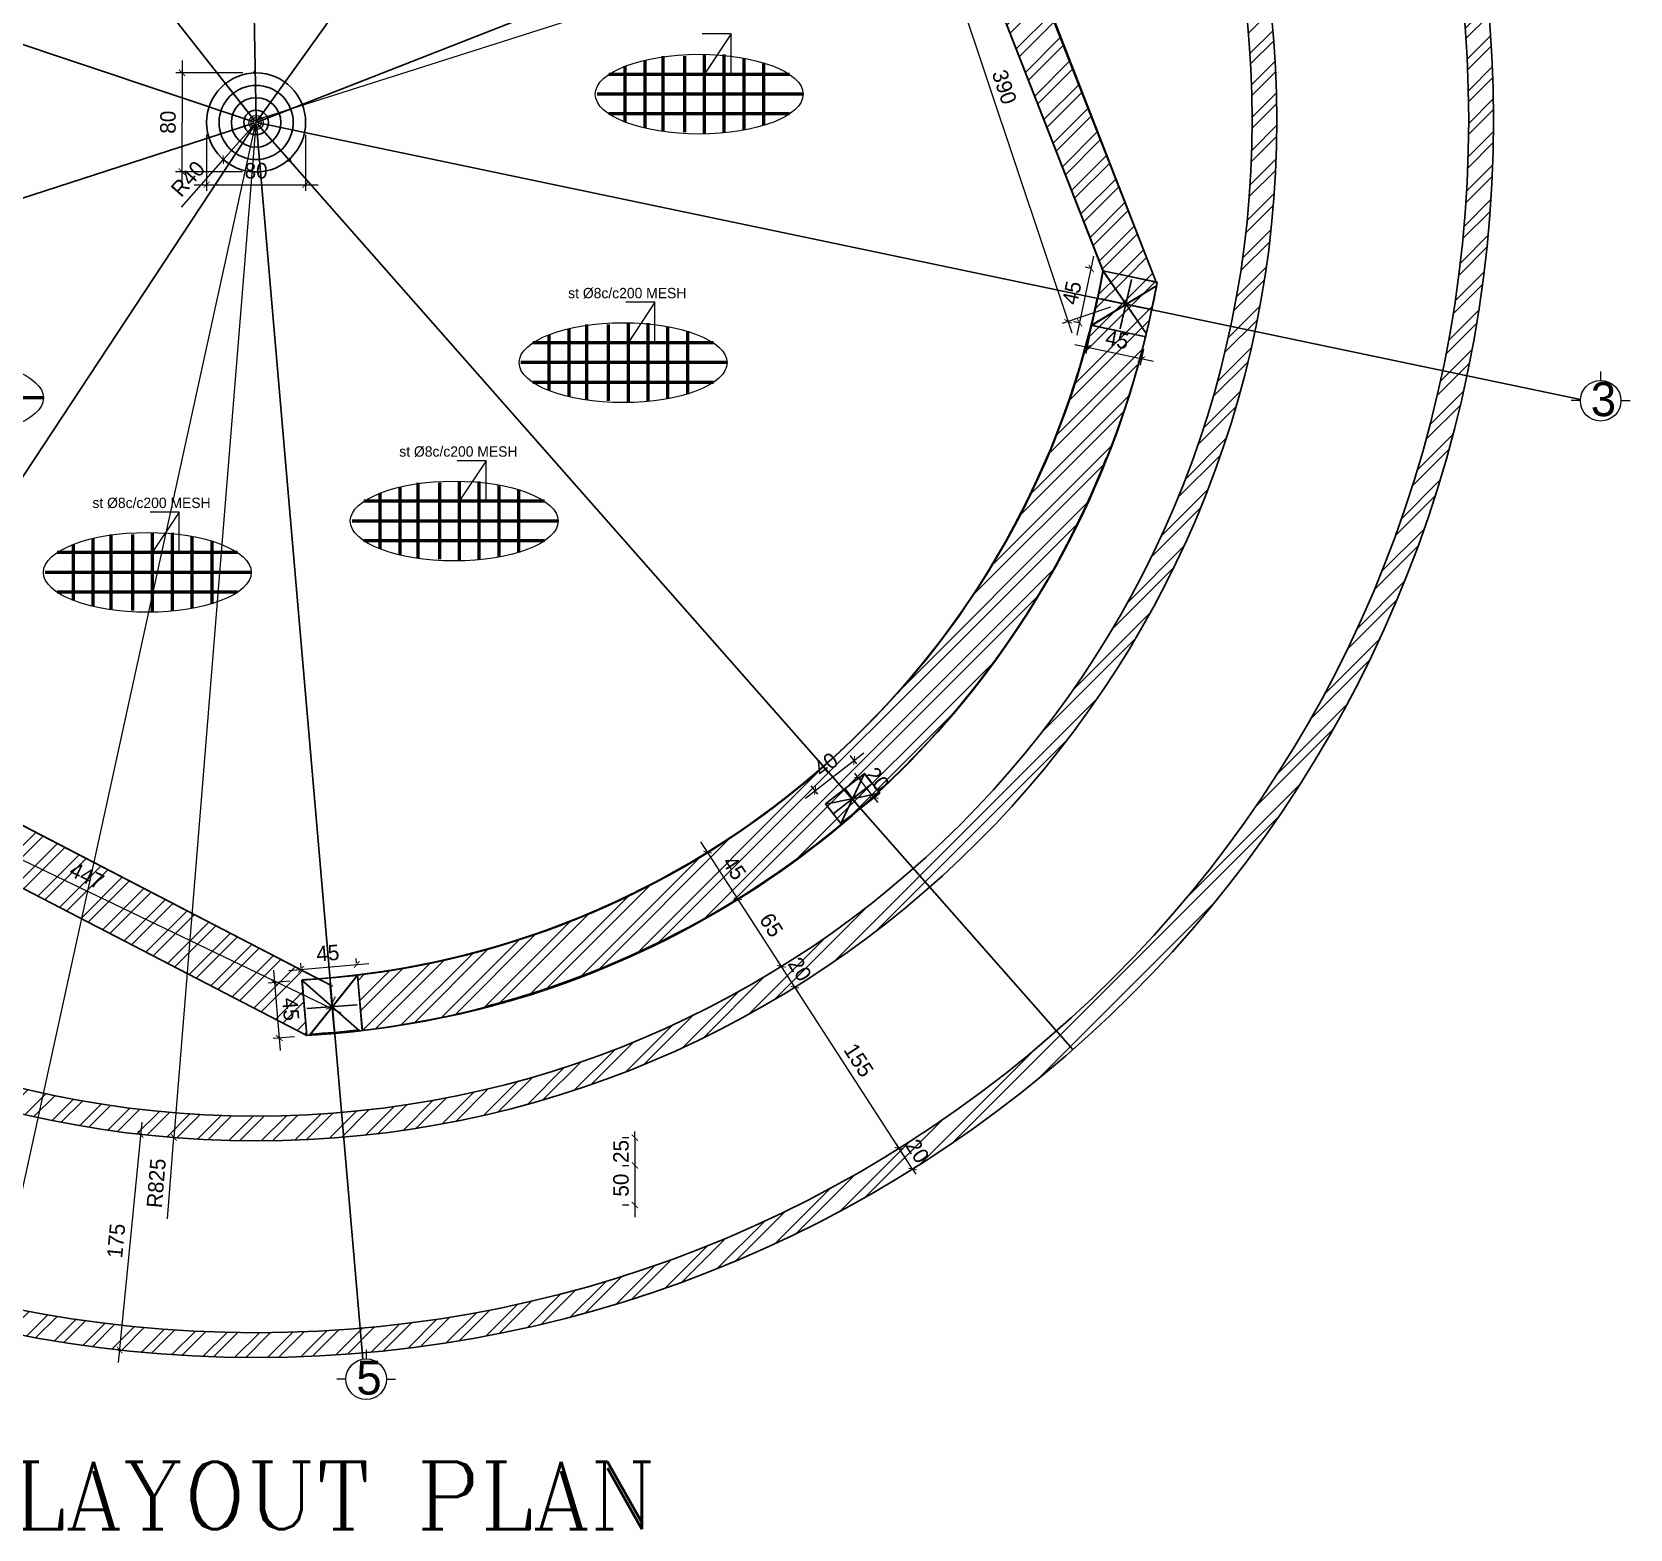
# Model space of a CAD drawing. Header units: inches. Extents: x -291016 to -124071, y 25078 to 137196.
# Drawn here: x -211604 to -210313, y 41552 to 42762 of the extents above; entities that cross this region are included whole.
import ezdxf

# ---------------------------------------------------------------- set-up
doc = ezdxf.new("R2010")
doc.units = ezdxf.units.IN
doc.header["$MEASUREMENT"] = 0
for name, color, linetype, lineweight in [('DOOR', 112, 'Continuous', 20), ('HACTH', 8, 'Continuous', 9), ('TOP', 4, 'Continuous', 53)]:
    doc.layers.add(name, color=color, linetype=linetype, lineweight=lineweight)
for name, color, linetype in [('NOTES', 7, 'Continuous'), ('TEX', 4, 'Continuous'), ('WALL', 7, 'Continuous')]:
    doc.layers.add(name, color=color, linetype=linetype)
doc.styles.add('dim', font='')
doc.styles.add('ROMANIC', font='romanc.shx')
doc.styles.get('dim').set_extended_font_data('Kabel Bk BT')
doc.dimstyles.new('50PEA1', dxfattribs={"dimscale": 0, "dimtxt": 12.5, "dimasz": 5, "dimexe": 5, "dimexo": 10, "dimgap": 5, "dimtad": 1, "dimdec": 0, "dimdsep": 46, "dimtxsty": 'Standard', "dimblk1": 'ARCHTICK', "dimblk2": 'ARCHTICK', "dimsah": 1, "dimcen": 2.5, "dimdle": 10, "dimclrd": 8, "dimclre": 8, "dimclrt": 7, "dimadec": 0, "dimazin": 0, "dimtfac": 1, "dimtdec": 0, "dimtix": 1, "dimtmove": 2, "dimatfit": 3, "dimldrblk": 'ARCHTICK', "dimfxl": 1, "dimtolj": 1, "dimtzin": 0, "dimlwd": 13, "dimlwe": 13, "dimarcsym": 0})
pattern_1 = [(45, (-220129.778, 865.404), (-13.258252, 13.258252), []), (45, (-220120.94, 865.404), (-13.258252, 13.258252), [])]

# ---------------------------------------------------------------- blocks, each defined once
blk = doc.blocks.new('_ArchTick')
at = {"color": 0, "const_width": 0.15}
blk.add_lwpolyline([(-0.5, -0.5), (0.5, 0.5)], dxfattribs=at)
blk = doc.blocks.new('*D639')
at = {"color": 8, "lineweight": 13, "transparency": 16777216}
for p, q in [((-211117, 41868.8), (-211117, 41873.8)), ((-211127, 41868.8), (-211122, 41868.8)), ((-211117, 41868.8), (-211117, 41846.3)), ((-211127, 41846.3), (-211122, 41846.3)), ((-211117, 41846.3), (-211117, 41841.3))]:
    blk.add_line(p, q, dxfattribs=at)
at = {"layer": 'Defpoints', "color": 0, "transparency": 16777216}
for p in [(-211117, 41868.8), (-211117, 41846.3), (-211117, 41846.3)]:
    blk.add_point(p, dxfattribs=at)
at = {"color": 8, "lineweight": 13, "transparency": 16777216, "xscale": 5, "yscale": 5, "zscale": 5}
for p, rotation in [((-211117, 41868.8), 270), ((-211117, 41846.3), 90)]:
    blk.add_blockref('_ArchTick', p, dxfattribs=dict(at, rotation=rotation))
at = {"color": 7, "transparency": 16777216, "insert": (-211128.2, 41857.6), "char_height": 12.5, "attachment_point": 5, "rotation": 90}
blk.add_mtext('\\A1;25', dxfattribs=at)
blk = doc.blocks.new('*D640')
at = {"color": 8, "lineweight": 13, "transparency": 16777216}
for p, q in [((-211117, 41856.3), (-211117, 41804.4)), ((-211127, 41846.3), (-211122, 41846.3)), ((-211127, 41814.4), (-211122, 41814.4))]:
    blk.add_line(p, q, dxfattribs=at)
at = {"layer": 'Defpoints', "color": 0, "transparency": 16777216}
for p in [(-211117, 41846.3), (-211117, 41814.4), (-211117, 41814.4)]:
    blk.add_point(p, dxfattribs=at)
at = {"color": 8, "lineweight": 13, "transparency": 16777216, "xscale": 5, "yscale": 5, "zscale": 5}
for p, rotation in [((-211117, 41846.3), 90), ((-211117, 41814.4), 270)]:
    blk.add_blockref('_ArchTick', p, dxfattribs=dict(at, rotation=rotation))
at = {"color": 7, "transparency": 16777216, "insert": (-211128.2, 41830.4), "char_height": 12.5, "attachment_point": 5, "rotation": 90}
blk.add_mtext('\\A1;50', dxfattribs=at)
blk = doc.blocks.new('*D442')
at = {"layer": 'Defpoints', "color": 0, "linetype": 'Continuous', "ltscale": 0.2, "transparency": 16777216}
for p in [(-210939.8, 42173.8), (-210931.5, 42163.1), (-210963, 42138.5)]:
    blk.add_point(p, dxfattribs=at)
at = {"layer": 'DOOR', "color": 8, "lineweight": 13, "ltscale": 0.2, "transparency": 16777216}
blk.add_line((-210979.2, 42143), (-210931.9, 42179.9), dxfattribs=at)
at = {"layer": 'DOOR', "color": 8, "linetype": 'Continuous', "lineweight": 13, "ltscale": 0.2, "transparency": 16777216}
for p, q in [((-210937.6, 42171), (-210942.9, 42177.7)), ((-210969.2, 42146.4), (-210974.4, 42153.1))]:
    blk.add_line(p, q, dxfattribs=at)
at = {"layer": 'DOOR', "color": 8, "linetype": 'Continuous', "lineweight": 13, "ltscale": 0.2, "transparency": 16777216, "xscale": 5, "yscale": 5, "zscale": 5}
for p, rotation in [((-210939.8, 42173.8), 37.94875498704682), ((-210971.3, 42149.2), 217.9487549870468)]:
    blk.add_blockref('_ArchTick', p, dxfattribs=dict(at, rotation=rotation))
at = {"layer": 'DOOR', "color": 7, "linetype": 'Continuous', "ltscale": 0.2, "transparency": 16777216, "insert": (-210962.5, 42170.4), "char_height": 12.5, "attachment_point": 5, "rotation": 37.9488}
blk.add_mtext('\\A1;40', dxfattribs=at)
blk = doc.blocks.new('*D443')
at = {"layer": 'Defpoints', "color": 0, "linetype": 'Continuous', "ltscale": 0.2, "transparency": 16777216}
for p in [(-210963, 42138.5), (-210923.8, 42143.5), (-210950.6, 42122.6)]:
    blk.add_point(p, dxfattribs=at)
at = {"layer": 'DOOR', "color": 8, "linetype": 'Continuous', "lineweight": 13, "ltscale": 0.2, "transparency": 16777216}
for p, q in [((-210955.2, 42144.7), (-210932.3, 42162.5)), ((-210942.7, 42128.7), (-210919.8, 42146.6))]:
    blk.add_line(p, q, dxfattribs=at)
at = {"layer": 'DOOR', "color": 8, "lineweight": 13, "ltscale": 0.2, "transparency": 16777216}
for p, q in [((-210936.2, 42159.4), (-210939.3, 42163.4)), ((-210936.2, 42159.4), (-210923.8, 42143.5)), ((-210923.8, 42143.5), (-210920.7, 42139.5))]:
    blk.add_line(p, q, dxfattribs=at)
at = {"layer": 'DOOR', "color": 8, "linetype": 'Continuous', "lineweight": 13, "ltscale": 0.2, "transparency": 16777216, "xscale": 5, "yscale": 5, "zscale": 5}
for p, rotation in [((-210936.2, 42159.4), 307.9487549870678), ((-210923.8, 42143.5), 127.9487549870678)]:
    blk.add_blockref('_ArchTick', p, dxfattribs=dict(at, rotation=rotation))
at = {"layer": 'DOOR', "color": 7, "linetype": 'Continuous', "ltscale": 0.2, "transparency": 16777216, "insert": (-210921.1, 42158.4), "char_height": 12.5, "attachment_point": 5, "rotation": 307.9488}
blk.add_mtext('\\A1;20', dxfattribs=at)
blk = doc.blocks.new('*D448')
at = {"layer": 'Defpoints', "color": 0, "linetype": 'Continuous', "ltscale": 0.2, "transparency": 16777216}
for p in [(-211463.1, 42689.2), (-211383.1, 42689.2), (-211383.1, 42638.9)]:
    blk.add_point(p, dxfattribs=at)
at = {"layer": 'DOOR', "color": 8, "linetype": 'Continuous', "lineweight": 13, "ltscale": 0.2, "transparency": 16777216}
for p, q in [((-211463.1, 42679.2), (-211463.1, 42633.9)), ((-211383.1, 42679.2), (-211383.1, 42633.9))]:
    blk.add_line(p, q, dxfattribs=at)
at = {"layer": 'DOOR', "color": 8, "lineweight": 13, "ltscale": 0.2, "transparency": 16777216}
blk.add_line((-211473.1, 42638.9), (-211373.1, 42638.9), dxfattribs=at)
at = {"layer": 'DOOR', "color": 8, "linetype": 'Continuous', "lineweight": 13, "ltscale": 0.2, "transparency": 16777216, "xscale": 5, "yscale": 5, "zscale": 5, "rotation": 180}
blk.add_blockref('_ArchTick', (-211463.1, 42638.9), dxfattribs=at)
at = {"layer": 'DOOR', "color": 8, "linetype": 'Continuous', "lineweight": 13, "ltscale": 0.2, "transparency": 16777216, "xscale": 5, "yscale": 5, "zscale": 5}
blk.add_blockref('_ArchTick', (-211383.1, 42638.9), dxfattribs=at)
at = {"layer": 'DOOR', "color": 7, "linetype": 'Continuous', "ltscale": 0.2, "transparency": 16777216, "insert": (-211423.1, 42650.1), "char_height": 12.5, "attachment_point": 5}
blk.add_mtext('\\A1;80', dxfattribs=at)
blk = doc.blocks.new('*D449')
at = {"layer": 'Defpoints', "color": 0, "linetype": 'Continuous', "ltscale": 0.2, "transparency": 16777216}
for p in [(-211423.8, 42729.2), (-211483.2, 42649.4), (-211424, 42649.2)]:
    blk.add_point(p, dxfattribs=at)
at = {"layer": 'DOOR', "color": 8, "lineweight": 13, "ltscale": 0.2, "transparency": 16777216}
blk.add_line((-211483, 42739.3), (-211483.2, 42639.4), dxfattribs=at)
at = {"layer": 'DOOR', "color": 8, "linetype": 'Continuous', "lineweight": 13, "ltscale": 0.2, "transparency": 16777216}
for p, q in [((-211433.8, 42729.2), (-211488, 42729.4)), ((-211434, 42649.2), (-211488.2, 42649.4))]:
    blk.add_line(p, q, dxfattribs=at)
at = {"layer": 'DOOR', "color": 8, "linetype": 'Continuous', "lineweight": 13, "ltscale": 0.2, "transparency": 16777216, "xscale": 5, "yscale": 5, "zscale": 5}
for p, rotation in [((-211483, 42729.3), 89.84661278513242), ((-211483.2, 42649.4), 269.8466127851324)]:
    blk.add_blockref('_ArchTick', p, dxfattribs=dict(at, rotation=rotation))
at = {"layer": 'DOOR', "color": 7, "linetype": 'Continuous', "ltscale": 0.2, "transparency": 16777216, "insert": (-211494.3, 42689.4), "char_height": 12.5, "attachment_point": 5, "rotation": 89.8466}
blk.add_mtext('\\A1;80', dxfattribs=at)
blk = doc.blocks.new('*D456')
at = {"layer": 'Defpoints', "color": 0, "linetype": 'Continuous', "ltscale": 0.2, "transparency": 16777216}
for p in [(-210847.5, 42914.6), (-210891.2, 42900), (-210723.1, 42543.1)]:
    blk.add_point(p, dxfattribs=at)
at = {"layer": 'DOOR', "color": 8, "linetype": 'Continuous', "lineweight": 13, "ltscale": 0.2, "transparency": 16777216}
for p, q in [((-210857, 42911.5), (-210896, 42898.4)), ((-210732.6, 42539.9), (-210771.6, 42526.8))]:
    blk.add_line(p, q, dxfattribs=at)
at = {"layer": 'DOOR', "color": 8, "lineweight": 13, "ltscale": 0.2, "transparency": 16777216}
blk.add_line((-210763.6, 42519), (-210894.4, 42909.5), dxfattribs=at)
at = {"layer": 'DOOR', "color": 8, "linetype": 'Continuous', "lineweight": 13, "ltscale": 0.2, "transparency": 16777216, "xscale": 5, "yscale": 5, "zscale": 5}
for p, rotation in [((-210891.2, 42900), 108.5152456213374), ((-210766.8, 42528.4), 288.5152456213374)]:
    blk.add_blockref('_ArchTick', p, dxfattribs=dict(at, rotation=rotation))
at = {"layer": 'DOOR', "color": 7, "linetype": 'Continuous', "ltscale": 0.2, "transparency": 16777216, "insert": (-210818.4, 42717.8), "char_height": 12.5, "attachment_point": 5, "rotation": 288.5152}
blk.add_mtext('\\A1;390', dxfattribs=at)
blk = doc.blocks.new('*D458')
at = {"layer": 'Defpoints', "color": 0, "linetype": 'Continuous', "ltscale": 0.2, "transparency": 16777216}
for p in [(-211766.1, 42167.1), (-211766.1, 42167.1), (-211363.5, 41973.6)]:
    blk.add_point(p, dxfattribs=at)
at = {"layer": 'DOOR', "color": 8, "lineweight": 13, "ltscale": 0.2, "transparency": 16777216}
blk.add_line((-211354.5, 41969.3), (-211775.1, 42171.4), dxfattribs=at)
at = {"layer": 'DOOR', "color": 8, "linetype": 'Continuous', "lineweight": 13, "ltscale": 0.2, "transparency": 16777216}
for p, q in [((-211761.7, 42176.1), (-211763.9, 42171.6)), ((-211359.2, 41982.7), (-211361.3, 41978.2))]:
    blk.add_line(p, q, dxfattribs=at)
at = {"layer": 'DOOR', "color": 8, "linetype": 'Continuous', "lineweight": 13, "ltscale": 0.2, "transparency": 16777216, "xscale": 5, "yscale": 5, "zscale": 5}
for p, rotation in [((-211766.1, 42167.1), 154.3350002551037), ((-211363.5, 41973.7), 334.3350002551037)]:
    blk.add_blockref('_ArchTick', p, dxfattribs=dict(at, rotation=rotation))
at = {"layer": 'DOOR', "color": 7, "linetype": 'Continuous', "ltscale": 0.2, "transparency": 16777216, "insert": (-211559.9, 42080.5), "char_height": 12.5, "attachment_point": 5, "rotation": 334.335}
blk.add_mtext('\\A1;447', dxfattribs=at)
blk = doc.blocks.new('*D691')
at = {"color": 8, "lineweight": 13, "transparency": 16777216}
for p, q in [((-211396.6, 42003.9), (-211331.9, 42009.5)), ((-211386.8, 42006), (-211387.1, 42009.8)), ((-211341.9, 42009.8), (-211342.3, 42013.6))]:
    blk.add_line(p, q, dxfattribs=at)
at = {"layer": 'Defpoints', "color": 0, "transparency": 16777216}
for p in [(-211341.8, 42008.7), (-211385.9, 41996), (-211341.1, 41999.9)]:
    blk.add_point(p, dxfattribs=at)
at = {"color": 8, "lineweight": 13, "transparency": 16777216, "xscale": 5, "yscale": 5, "zscale": 5}
for p, rotation in [((-211386.7, 42004.8), 184.925605891724), ((-211341.8, 42008.7), 4.925605891724037)]:
    blk.add_blockref('_ArchTick', p, dxfattribs=dict(at, rotation=rotation))
at = {"color": 7, "transparency": 16777216, "insert": (-211365.2, 42017.9), "char_height": 12.5, "attachment_point": 5, "rotation": 4.9256}
blk.add_mtext('\\A1;45', dxfattribs=at)
blk = doc.blocks.new('*D692')
at = {"color": 8, "lineweight": 13, "transparency": 16777216}
for p, q in [((-211409.2, 42004.1), (-211403.6, 41939.3)), ((-211395.9, 41995.2), (-211413.3, 41993.7)), ((-211392, 41950.3), (-211409.4, 41948.8))]:
    blk.add_line(p, q, dxfattribs=at)
at = {"layer": 'Defpoints', "color": 0, "transparency": 16777216}
for p in [(-211385.9, 41996), (-211382, 41951.2), (-211404.4, 41949.3)]:
    blk.add_point(p, dxfattribs=at)
at = {"color": 8, "lineweight": 13, "transparency": 16777216, "xscale": 5, "yscale": 5, "zscale": 5}
for p, rotation in [((-211408.3, 41994.1), 94.92560589170375), ((-211404.4, 41949.3), 274.9256058917037)]:
    blk.add_blockref('_ArchTick', p, dxfattribs=dict(at, rotation=rotation))
at = {"color": 7, "transparency": 16777216, "insert": (-211395.2, 41972.6), "char_height": 12.5, "attachment_point": 5, "rotation": 274.9256}
blk.add_mtext('\\A1;45', dxfattribs=at)
blk = doc.blocks.new('*D693')
at = {"color": 8, "lineweight": 13, "transparency": 16777216}
for p, q in [((-210697.8, 42496), (-210761.3, 42509.4)), ((-210749.9, 42515.4), (-210752.6, 42502.4)), ((-210705.9, 42506.1), (-210708.6, 42493.1))]:
    blk.add_line(p, q, dxfattribs=at)
at = {"layer": 'Defpoints', "color": 0, "transparency": 16777216}
for p in [(-210747.8, 42525.1), (-210751.6, 42507.3), (-210703.8, 42515.9)]:
    blk.add_point(p, dxfattribs=at)
at = {"color": 8, "lineweight": 13, "transparency": 16777216, "xscale": 5, "yscale": 5, "zscale": 5}
for p, rotation in [((-210751.6, 42507.3), 168.0923390875156), ((-210707.6, 42498), 348.0923390875157)]:
    blk.add_blockref('_ArchTick', p, dxfattribs=dict(at, rotation=rotation))
at = {"color": 7, "transparency": 16777216, "insert": (-210727.2, 42513.7), "char_height": 12.5, "attachment_point": 5, "rotation": 348.0923}
blk.add_mtext('\\A1;45', dxfattribs=at)
blk = doc.blocks.new('*D694')
at = {"color": 8, "lineweight": 13, "transparency": 16777216}
for p, q in [((-210759.5, 42517.4), (-210746.1, 42581)), ((-210748.3, 42571.2), (-210753.1, 42572.3)), ((-210757.6, 42527.2), (-210762.4, 42528.2))]:
    blk.add_line(p, q, dxfattribs=at)
at = {"layer": 'Defpoints', "color": 0, "transparency": 16777216}
for p in [(-210748.2, 42571.2), (-210738.5, 42569.2), (-210747.8, 42525.1)]:
    blk.add_point(p, dxfattribs=at)
at = {"color": 8, "lineweight": 13, "transparency": 16777216, "xscale": 5, "yscale": 5, "zscale": 5}
for p, rotation in [((-210748.2, 42571.2), 78.09233908749623), ((-210757.5, 42527.2), 258.0923390874962)]:
    blk.add_blockref('_ArchTick', p, dxfattribs=dict(at, rotation=rotation))
at = {"color": 7, "transparency": 16777216, "insert": (-210763.8, 42551.5), "char_height": 12.5, "attachment_point": 5, "rotation": 78.0923}
blk.add_mtext('\\A1;45', dxfattribs=at)
blk = doc.blocks.new('*D702')
at = {"color": 8, "lineweight": 13, "transparency": 16777216}
for p in [(-211423.1, 42689.2), (-211483.4, 42620.7)]:
    blk.add_line(p, (-211449.6, 42659.2), dxfattribs=at)
at = {"layer": 'Defpoints', "color": 0, "transparency": 16777216}
for p in [(-211423.1, 42689.2), (-211449.6, 42659.2)]:
    blk.add_point(p, dxfattribs=at)
at = {"color": 8, "lineweight": 13, "transparency": 16777216, "xscale": 5, "yscale": 5, "zscale": 5, "rotation": 48.61300600954255}
blk.add_blockref('_ArchTick', (-211449.6, 42659.2), dxfattribs=at)
at = {"color": 7, "transparency": 16777216, "insert": (-211478.2, 42643.6), "char_height": 12.5, "attachment_point": 5, "rotation": 48.613}
blk.add_mtext('\\A1;R40', dxfattribs=at)
blk = doc.blocks.new('*D703')
at = {"color": 8, "lineweight": 13, "transparency": 16777216}
for p in [(-211423.1, 42691.2), (-211651.5, 41648)]:
    blk.add_line(p, (-211636.9, 41714.3), dxfattribs=at)
at = {"layer": 'Defpoints', "color": 0, "transparency": 16777216}
for p in [(-211423.1, 42691.2), (-211636.9, 41714.3)]:
    blk.add_point(p, dxfattribs=at)
at = {"color": 8, "lineweight": 13, "transparency": 16777216, "xscale": 5, "yscale": 5, "zscale": 5, "rotation": 77.6532269244995}
blk.add_blockref('_ArchTick', (-211636.9, 41714.3), dxfattribs=at)
at = {"color": 7, "transparency": 16777216, "insert": (-211656.3, 41678.7), "char_height": 12.5, "attachment_point": 5, "rotation": 77.6532}
blk.add_mtext('\\A1;R1000', dxfattribs=at)
blk = doc.blocks.new('*D704')
at = {"color": 8, "lineweight": 13, "transparency": 16777216}
for p, q in [((-211515.5, 41881.3), (-211534.5, 41687.2)), ((-211513.4, 41871.1), (-211521.4, 41871.9)), ((-211530.4, 41696.9), (-211538.5, 41697.7))]:
    blk.add_line(p, q, dxfattribs=at)
at = {"layer": 'Defpoints', "color": 0, "transparency": 16777216}
for p in [(-211503.4, 41870.1), (-211533.5, 41697.2), (-211520.5, 41695.9)]:
    blk.add_point(p, dxfattribs=at)
at = {"color": 8, "lineweight": 13, "transparency": 16777216, "xscale": 5, "yscale": 5, "zscale": 5}
for p, rotation in [((-211516.5, 41871.4), 84.4119957280696), ((-211533.5, 41697.2), 264.4119957280696)]:
    blk.add_blockref('_ArchTick', p, dxfattribs=dict(at, rotation=rotation))
at = {"color": 7, "transparency": 16777216, "insert": (-211536.2, 41785.4), "char_height": 12.5, "attachment_point": 5, "rotation": 84.412}
blk.add_mtext('\\A1;175', dxfattribs=at)
blk = doc.blocks.new('*D710')
at = {"color": 8, "lineweight": 13, "transparency": 16777216}
for p in [(-210405.6, 43015.5), (-211423.1, 42691.2)]:
    blk.add_line(p, (-210470.3, 42994.8), dxfattribs=at)
at = {"layer": 'Defpoints', "color": 0, "transparency": 16777216}
for p in [(-210470.3, 42994.8), (-211423.1, 42691.2)]:
    blk.add_point(p, dxfattribs=at)
at = {"color": 8, "lineweight": 13, "transparency": 16777216, "xscale": 5, "yscale": 5, "zscale": 5, "rotation": 197.6772319035323}
blk.add_blockref('_ArchTick', (-210470.3, 42994.8), dxfattribs=at)
at = {"color": 7, "transparency": 16777216, "insert": (-210436.6, 43017.4), "char_height": 12.5, "attachment_point": 5, "rotation": 17.6772}
blk.add_mtext('\\A1;R1000', dxfattribs=at)
blk = doc.blocks.new('*D747')
at = {"color": 8, "lineweight": 13, "transparency": 16777216}
for p, q in [((-210899.5, 41862.7), (-210907.7, 41857.4)), ((-210903.5, 41860.2), (-210906.2, 41864.4)), ((-210892.6, 41843.4), (-210903.5, 41860.2)), ((-210888.6, 41845.9), (-210896.8, 41840.6)), ((-210892.6, 41843.4), (-210889.9, 41839.2))]:
    blk.add_line(p, q, dxfattribs=at)
at = {"layer": 'Defpoints', "color": 0, "transparency": 16777216}
for p in [(-210891.1, 41868.2), (-210903.5, 41860.2), (-210880.2, 41851.4)]:
    blk.add_point(p, dxfattribs=at)
at = {"color": 8, "lineweight": 13, "transparency": 16777216, "xscale": 5, "yscale": 5, "zscale": 5}
for p, rotation in [((-210903.5, 41860.2), 302.8809459301991), ((-210892.6, 41843.4), 122.8809459301991)]:
    blk.add_blockref('_ArchTick', p, dxfattribs=dict(at, rotation=rotation))
at = {"color": 7, "transparency": 16777216, "insert": (-210888.6, 41857.9), "char_height": 12.5, "attachment_point": 5, "rotation": 302.8809}
blk.add_mtext('\\A1;20', dxfattribs=at)
blk = doc.blocks.new('*D748')
at = {"color": 8, "lineweight": 13, "transparency": 16777216}
for p, q in [((-210898, 41851.8), (-210993.1, 41998.8)), ((-210994.1, 41986.2), (-210991.9, 41987.7)), ((-210899.5, 41862.7), (-210907.7, 41857.4))]:
    blk.add_line(p, q, dxfattribs=at)
at = {"layer": 'Defpoints', "color": 0, "transparency": 16777216}
for p in [(-210987.7, 41990.4), (-210985.7, 41991.7), (-210891.1, 41868.2)]:
    blk.add_point(p, dxfattribs=at)
at = {"color": 8, "lineweight": 13, "transparency": 16777216, "xscale": 5, "yscale": 5, "zscale": 5}
for p, rotation in [((-210987.7, 41990.4), 122.8809459305464), ((-210903.5, 41860.2), 302.8809459305464)]:
    blk.add_blockref('_ArchTick', p, dxfattribs=dict(at, rotation=rotation))
at = {"color": 7, "transparency": 16777216, "insert": (-210936.1, 41931.4), "char_height": 12.5, "attachment_point": 5, "rotation": 302.8809}
blk.add_mtext('\\A1;155', dxfattribs=at)
blk = doc.blocks.new('*D749')
at = {"color": 8, "lineweight": 13, "transparency": 16777216}
for p, q in [((-211004.7, 42003.2), (-211002.7, 42004.5)), ((-210998.5, 42007.2), (-211001.2, 42011.4)), ((-210987.7, 41990.4), (-210998.5, 42007.2)), ((-210987.7, 41990.4), (-210985, 41986.2)), ((-210994.1, 41986.2), (-210991.9, 41987.7))]:
    blk.add_line(p, q, dxfattribs=at)
at = {"layer": 'Defpoints', "color": 0, "transparency": 16777216}
for p in [(-210998.5, 42007.2), (-210996.3, 42008.6), (-210985.7, 41991.7)]:
    blk.add_point(p, dxfattribs=at)
at = {"color": 8, "lineweight": 13, "transparency": 16777216, "xscale": 5, "yscale": 5, "zscale": 5}
for p, rotation in [((-210998.5, 42007.2), 302.8809459305464), ((-210987.7, 41990.4), 122.8809459305464)]:
    blk.add_blockref('_ArchTick', p, dxfattribs=dict(at, rotation=rotation))
at = {"color": 7, "transparency": 16777216, "insert": (-210983.7, 42004.9), "char_height": 12.5, "attachment_point": 5, "rotation": 302.8809}
blk.add_mtext('\\A1;20', dxfattribs=at)
blk = doc.blocks.new('*D750')
at = {"color": 8, "lineweight": 13, "transparency": 16777216}
for p, q in [((-210993.1, 41998.8), (-211039.3, 42070.2)), ((-211041.9, 42056.6), (-211038, 42059.1)), ((-211004.7, 42003.2), (-211002.7, 42004.5))]:
    blk.add_line(p, q, dxfattribs=at)
at = {"layer": 'Defpoints', "color": 0, "transparency": 16777216}
for p in [(-211033.8, 42061.8), (-211033.5, 42062), (-210996.3, 42008.6)]:
    blk.add_point(p, dxfattribs=at)
at = {"color": 8, "lineweight": 13, "transparency": 16777216, "xscale": 5, "yscale": 5, "zscale": 5}
for p, rotation in [((-211033.8, 42061.8), 122.8809459305464), ((-210998.5, 42007.2), 302.8809459305464)]:
    blk.add_blockref('_ArchTick', p, dxfattribs=dict(at, rotation=rotation))
at = {"color": 7, "transparency": 16777216, "insert": (-211006.7, 42040.6), "char_height": 12.5, "attachment_point": 5, "rotation": 302.8809}
blk.add_mtext('\\A1;65', dxfattribs=at)
blk = doc.blocks.new('*D751')
at = {"color": 8, "lineweight": 13, "transparency": 16777216}
for p, q in [((-211028.4, 42053.4), (-211063.7, 42107.9)), ((-211050, 42104.8), (-211054, 42102.3)), ((-211041.9, 42056.6), (-211038, 42059.1))]:
    blk.add_line(p, q, dxfattribs=at)
at = {"layer": 'Defpoints', "color": 0, "transparency": 16777216}
for p in [(-211058.4, 42099.4), (-211058.2, 42099.5), (-211033.5, 42062)]:
    blk.add_point(p, dxfattribs=at)
at = {"color": 8, "lineweight": 13, "transparency": 16777216, "xscale": 5, "yscale": 5, "zscale": 5}
for p, rotation in [((-211058.2, 42099.5), 122.8809459305464), ((-211033.8, 42061.8), 302.8809459305464)]:
    blk.add_blockref('_ArchTick', p, dxfattribs=dict(at, rotation=rotation))
at = {"color": 7, "transparency": 16777216, "insert": (-211036.6, 42086.8), "char_height": 12.5, "attachment_point": 5, "rotation": 302.8809}
blk.add_mtext('\\A1;45', dxfattribs=at)
blk = doc.blocks.new('*D779')
at = {"color": 8, "lineweight": 13, "transparency": 16777216}
for p in [(-211423.1, 42691.2), (-211494.8, 41803.2)]:
    blk.add_line(p, (-211489.5, 41868.9), dxfattribs=at)
at = {"layer": 'Defpoints', "color": 0, "transparency": 16777216}
for p in [(-211423.1, 42691.2), (-211489.5, 41868.9)]:
    blk.add_point(p, dxfattribs=at)
at = {"color": 8, "lineweight": 13, "transparency": 16777216, "xscale": 5, "yscale": 5, "zscale": 5, "rotation": 85.3832689482617}
blk.add_blockref('_ArchTick', (-211489.5, 41868.9), dxfattribs=at)
at = {"color": 7, "transparency": 16777216, "insert": (-211503.8, 41832), "char_height": 12.5, "attachment_point": 5, "rotation": 85.3833}
blk.add_mtext('\\A1;R825', dxfattribs=at)

msp = doc.modelspace()

# ---------------------------------------------------------------- hatches: boundary and pattern name
h = msp.add_hatch()
h.set_pattern_fill('ANSI32', color=4, scale=50, style=0)
h.set_pattern_definition([(45, (-217295, 2054.5), (-13.258252, 13.258252), []), (45, (-217286.161, 2054.5), (-13.258252, 13.258252), [])])
h.paths.add_polyline_path([(-212423.1076, 42691.176, 1), (-210423.1076, 42691.176, 1)])
h.paths.add_polyline_path([(-210443.1076, 42691.176, -1), (-212403.1076, 42691.176, -1)], flags=16)
h = msp.add_hatch()
h.set_pattern_fill('ANSI32', color=4, scale=50, style=0)
h.set_pattern_definition([(45, (-218368.921, -2684.209), (-13.258252, 13.258252), []), (45, (-218360.083, -2684.209), (-13.258252, 13.258252), [])])
h.paths.add_polyline_path([(-212248.1076, 42691.176, 1), (-210598.1076, 42691.176, 1)])
h.paths.add_polyline_path([(-210618.1076, 42691.176, -1), (-212228.1076, 42691.176, -1)], flags=16)
h = msp.add_hatch()
h.set_pattern_fill('ANSI32', color=4, scale=50, style=0)
h.set_pattern_definition(pattern_1)
h.paths.add_polyline_path([(-210976.1416, 43275.3066), (-211001.1097, 43240.4474), (-210738.663, 42569.3164), (-210695.8005, 42560.2778)])
h.paths.add_polyline_path([(-210864.4793, 42929.6677), (-210845.6191, 42937.0316), (-210831.0709, 42899.771), (-210849.9311, 42892.4071)], flags=16)
h.paths.add_polyline_path([(-210847.6727, 42914.6277), (-210845.6191, 42937.0316), (-210831.0709, 42899.771)], flags=0)
h = msp.add_hatch()
h.set_pattern_fill('ANSI32', color=4, scale=50, style=0)
h.set_pattern_definition(pattern_1)
h.paths.add_polyline_path([(-210870.9064, 42198.6899, 0.137053834), (-210695.5003, 42557.2596, 0.000526143), (-210695.2189, 42558.7944), (-210695.7958, 42560.2769), (-210738.7004, 42569.3243, -0.173592251), (-210972.7449, 42161.8309, -0.14757672), (-211341.2529, 42000.3295), (-211337.4333, 41955.4658, 0.183366509)])
h = msp.add_hatch()
h.set_pattern_fill('ANSI32', color=4, scale=50, style=0)
h.set_pattern_definition(pattern_1)
h.paths.add_polyline_path([(-212076.9379, 42453.9782), (-212119.4507, 42440.4009), (-211760.1535, 42147.1374), (-211382.2454, 41951.3457), (-211386.0607, 41996.1603, 0.004819503), (-211372.638, 41997.049), (-211739.4526, 42187.0933)])
h.paths.add_polyline_path([(-211775.3979, 42187.6264), (-211744.4165, 42162.3253), (-211757.2232, 42146.6433), (-211788.2047, 42171.9445)], flags=16)
h.paths.add_polyline_path([(-211775.3979, 42187.6264), (-211744.4165, 42162.3253), (-211757.0671, 42146.8345)], flags=0)

# ---------------------------------------------------------------- linework, layer by layer
at = {"color": 1}
for p, q in [((-211440.9862, 43691.0161), (-211423.0691, 42691.1147)), ((-211421.9916, 42690.7446), (-210786.4503, 43578.614)), ((-211424.3284, 42690.7348), (-212115.1358, 43567.5018)), ((-210491.2977, 43054.1225), (-211423.1076, 42689.1854)), ((-212372.09, 43006.505), (-211425.0231, 42689.8259)), ((-211425.0712, 42688.5498), (-212417.255, 42367.3651)), ((-211972.6328, 41855.6988), (-211423.1076, 42689.1854)), ((-211423.1977, 42689.2155), (-211423.1076, 42689.1854)), ((-211423.1076, 42689.1854), (-211423.1605, 42689.1683)), ((-211423.1076, 42689.1854), (-211423.0995, 42689.0909)), ((-211422.9304, 42687.1289), (-211336.9755, 41689.7463)), ((-210763.0899, 41939.9259), (-211421.7723, 42687.6696)), ((-211421.1812, 42688.7827), (-210352.8064, 42465.4333)), ((-210703.597, 42518.4718), (-210738.7396, 42569.3325)), ((-210703.4435, 42518.3344), (-210738.5861, 42569.1952)), ((-210715.7508, 42562.2487), (-210724.8978, 42522.6534)), ((-210715.5973, 42562.1113), (-210724.7443, 42522.516)), ((-210695.0332, 42557.5443), (-210747.9481, 42525.2847)), ((-210694.8797, 42557.4069), (-210747.7945, 42525.1473)), ((-210740.1881, 42546.5383), (-210700.1535, 42538.0889)), ((-210950.5918, 42122.5773), (-210931.5003, 42163.1415)), ((-210962.8909, 42138.3486), (-210919.0494, 42147.1756)), ((-210925.2366, 42155.1096), (-210956.7414, 42130.463)), ((-210934.8206, 42134.8765), (-210947.2715, 42150.8424)), ((-211386.0607, 41996.1603), (-211339.582, 41954.9786)), ((-211385.9072, 41996.0229), (-211339.4285, 41954.8412)), ((-211341.2269, 42000.0241), (-211380.0711, 41951.5315)), ((-211341.0734, 41999.8867), (-211379.9175, 41951.3941)), ((-211359.673, 41953.1177), (-211363.4605, 41993.8586)), ((-211382.0823, 41973.1852), (-211341.5544, 41976.1763)), ((-211381.9288, 41973.0478), (-211341.4009, 41976.0389))]:
    msp.add_line(p, q, dxfattribs=at)
at = {"color": 3}
for p, q in [((-210976.1416, 43275.3066), (-210695.2189, 42558.7944)), ((-210974.1835, 43275.8766), (-210695.0653, 42558.657)), ((-211011.0667, 43265.9094), (-210738.663, 42569.3164)), ((-211001.2017, 43240.319), (-210738.7118, 42569.2611)), ((-211001.056, 43240.1707), (-210738.5095, 42569.179)), ((-211001.0482, 43240.1816), (-210738.5863, 42569.1954)), ((-211423.7871, 42731.1874), (-211425.2617, 42729.1274)), ((-211423.8203, 42729.1791), (-211424.555, 42730.1147)), ((-211424.3701, 42690.7036), (-211447.9039, 42720.5725)), ((-211423.0995, 42689.0909), (-211423.1977, 42689.2155)), ((-211444.7815, 42656.3118), (-211445.5386, 42656.0667)), ((-211419.6732, 42650.8779), (-211419.5394, 42649.3449)), ((-211395.312, 42657.7477), (-211397.7435, 42658.2556)), ((-211395.5278, 42660.2138), (-211395.3007, 42657.6187)), ((-210738.5861, 42569.1952), (-210747.7945, 42525.1473)), ((-210694.6696, 42560.0394), (-210738.7396, 42569.3325)), ((-210694.5161, 42559.902), (-210738.5861, 42569.1952)), ((-210699.3121, 42538.0235), (-210739.3479, 42546.466)), ((-210699.1586, 42537.8861), (-210739.1944, 42546.3286)), ((-210703.9547, 42516.0077), (-210747.9481, 42525.2847)), ((-210703.8011, 42515.8703), (-210747.7945, 42525.1473)), ((-211371.3024, 41996.3571), (-211739.4526, 42187.0933)), ((-211361.3909, 41991.1642), (-211739.2991, 42186.9559)), ((-211372.928, 41997.1414), (-211739.2991, 42186.9559)), ((-211382.2454, 41951.3457), (-211760.1535, 42147.1374)), ((-211382.0918, 41951.2083), (-211760, 42147)), ((-211382.2454, 41951.3457), (-211386.0607, 41996.1603)), ((-211341.0734, 41999.8867), (-211385.9072, 41996.0229)), ((-211382.0918, 41951.2083), (-211385.9072, 41996.0229)), ((-211359.6729, 41953.1169), (-211363.1438, 41993.8855)), ((-211337.4076, 41955.163), (-211341.2269, 42000.0241)), ((-211337.254, 41955.0256), (-211341.0734, 41999.8867))]:
    msp.add_line(p, q, dxfattribs=at)
msp.add_line((-210950.5918, 42122.5773), (-210919.0494, 42147.1756))
at = {"color": 1}
msp.add_lwpolyline([(-210950.5918, 42122.5773), (-210919.0494, 42147.1756), (-210931.5003, 42163.1415), (-210963.0427, 42138.5432)], close=True, dxfattribs=at)
for centre, radius in [((-211423.1076, 42691.176), 1000), ((-211423.1076, 42691.176), 1000), ((-211423.1076, 42691.176), 980), ((-211423.1076, 42691.176), 825), ((-211423.1076, 42691.176), 825), ((-211423.1076, 42691.176), 805), ((-211423.1076, 42689.1854), 40), ((-211423.1076, 42689.1854), 30), ((-211423.1076, 42689.1854), 20), ((-211423.1076, 42689.1854), 10)]:
    msp.add_circle(centre, radius)
at = {"color": 3}
for centre, radius, start, end in [((-211425.7044, 42690.6628), 737.5059, 52.4414623, 199.8363865), ((-211425.2705, 42691.8289), 693.7171, 52.3254693, 200.0514713), ((-211425.4518, 42692.8597), 697.8122, 273.2360326, 349.8023796), ((-211424.8924, 42692.4813), 697.1565, 274.2656407, 349.8217331), ((-211424.7389, 42692.3439), 697.1565, 274.2656407, 349.8217331), ((-211424.6294, 42691.7494), 741.4289, 275.0148992, 349.7726254), ((-211424.4759, 42691.6121), 741.4289, 275.0148992, 349.7726254), ((-211424.9847, 42691.9232), 741.8098, 273.3029195, 349.5408798), ((-211424.6294, 42691.7494), 696.4289, 275.0148992, 348.0336406), ((-211424.4759, 42691.6121), 696.4289, 275.0148992, 348.0336406), ((-211423.0995, 42689.0909), 738.798, 284.6665505, 338.4582739), ((-211421.8935, 42684.7786), 689.3985, 274.8608024, 311.5327931), ((-211421.8935, 42684.7786), 734.3985, 274.8608024, 311.5327931), ((-211422.7583, 42690.4272), 695.1002, 273.036896, 274.8904588), ((-211422.7583, 42690.4272), 740.1002, 273.1177806, 274.8904588), ((-211423.0995, 42689.0909), 738.798, 273.1804193, 276.6708322)]:
    msp.add_arc(centre, radius, start, end, dxfattribs=at)
for start, end in [(348.0447054, 349.5923965), (284.6371488, 338.3140077), (273.3391167, 276.4857887)]:
    msp.add_arc((-211423.1076, 42691.176), 740, start, end)
at = {"color": 1}
for start, end in [(284.6678106, 338.4498658), (273.3495372, 276.5017345)]:
    msp.add_arc((-211423.1076, 42689.1854), 738.7034, start, end, dxfattribs=at)
at = {"layer": 'DOOR', "color": 2, "linetype": 'Continuous', "ltscale": 0.2}
for radius in [5.7935, 4.0311, 2]:
    msp.add_circle((-211423.1531, 42689.1165), radius, dxfattribs=at)
for centre, radius, start, end in [((-211421.0934, 42687.4902), 736.1, 311.3461889, 338.5135686), ((-211423.1076, 42689.1854), 738.7034, 284.6678106, 311.3766105), ((-211423.1076, 42689.1854), 738.7034, 274.7245363, 276.5017345)]:
    msp.add_arc(centre, radius, start, end, dxfattribs=at)
at = {"layer": 'HACTH', "linetype": 'Continuous', "lineweight": 0}
for p, q in [((-211039.2484, 42760.858), (-211061, 42728.0696)), ((-211100.7484, 42543.858), (-211122.5, 42511.0696)), ((-211237.2484, 42415.858), (-211259, 42383.0696)), ((-211485.2484, 42374.358), (-211507, 42341.5696))]:
    msp.add_line(p, q, dxfattribs=at)
at = {"layer": 'HACTH', "linetype": 'Continuous', "lineweight": 0, "flags": 128}
for points in [[(-211039.2484, 42728.0696), (-211039.2484, 42760.858), (-211062.7027, 42760.858)], [(-211100.7484, 42511.0696), (-211100.7484, 42543.858), (-211124.2027, 42543.858)], [(-211237.2484, 42383.0696), (-211237.2484, 42415.858), (-211260.7027, 42415.858)], [(-211485.2484, 42341.5696), (-211485.2484, 42374.358), (-211508.7027, 42374.358)]]:
    msp.add_lwpolyline(points, dxfattribs=at)
at = {"layer": 'TOP'}
for p, q in [((-211109, 42739.5405), (-211109, 42684.5988)), ((-211094.5338, 42742.8247), (-211094.5338, 42681.8796)), ((-211077, 42742.8247), (-211077, 42681.3145)), ((-211061, 42744.0696), (-211061, 42680.0696)), ((-211045, 42744.0696), (-211045, 42680.748)), ((-211029, 42741.2069), (-211029, 42682.9324)), ((-210992.0676, 42728.0696), (-211137.9324, 42728.0696)), ((-211125, 42734.6392), (-211125, 42689.5)), ((-211013, 42737.3965), (-211013, 42686.7427)), ((-210981, 42712.0696), (-211147.5681, 42712.0696)), ((-210992.0676, 42696.0696), (-211137.9324, 42696.0696)), ((-211170.5, 42522.5405), (-211170.5, 42467.5988)), ((-211156.0338, 42525.8247), (-211156.0338, 42464.8796)), ((-211138.5, 42525.8247), (-211138.5, 42464.3145)), ((-211122.5, 42527.0696), (-211122.5, 42463.0696)), ((-211106.5, 42527.0696), (-211106.5, 42463.748)), ((-211090.5, 42524.2069), (-211090.5, 42465.9324)), ((-211074.5, 42520.3965), (-211074.5, 42469.7427)), ((-211053.5676, 42511.0696), (-211199.4324, 42511.0696)), ((-211186.5, 42517.6392), (-211186.5, 42472.5)), ((-211042.5, 42495.0696), (-211209.0681, 42495.0696)), ((-211053.5676, 42479.0696), (-211199.4324, 42479.0696)), ((-211595, 42466.5696), (-211761.5681, 42466.5696)), ((-211307, 42394.5405), (-211307, 42339.5988)), ((-211292.5338, 42397.8247), (-211292.5338, 42336.8796)), ((-211275, 42397.8247), (-211275, 42336.3145)), ((-211259, 42399.0696), (-211259, 42335.0696)), ((-211243, 42399.0696), (-211243, 42335.748)), ((-211227, 42396.2069), (-211227, 42337.9324)), ((-211211, 42392.3965), (-211211, 42341.7427)), ((-211190.0676, 42383.0696), (-211335.9324, 42383.0696)), ((-211323, 42389.6392), (-211323, 42344.5)), ((-211179, 42367.0696), (-211345.5681, 42367.0696)), ((-211555, 42353.0405), (-211555, 42298.0988)), ((-211540.5338, 42356.3247), (-211540.5338, 42295.3796)), ((-211523, 42356.3247), (-211523, 42294.8145)), ((-211507, 42357.5696), (-211507, 42293.5696)), ((-211491, 42357.5696), (-211491, 42294.248)), ((-211475, 42354.7069), (-211475, 42296.4324)), ((-211190.0676, 42351.0696), (-211335.9324, 42351.0696)), ((-211438.0676, 42341.5696), (-211583.9324, 42341.5696)), ((-211571, 42348.1392), (-211571, 42303)), ((-211459, 42350.8965), (-211459, 42300.2427)), ((-211427, 42325.5696), (-211593.5681, 42325.5696)), ((-211438.0676, 42309.5696), (-211583.9324, 42309.5696))]:
    msp.add_line(p, q, dxfattribs=at)
at = {"layer": 'WALL', "color": 0, "lineweight": 13}
for p, q in [((-210336.4479, 42488.0421), (-210336.4479, 42480.6919)), ((-210352.8454, 42464.4424), (-210360.1956, 42464.4424)), ((-210320.0504, 42464.4424), (-210312.7002, 42464.4424)), ((-211334.17, 41697.3383), (-211334.17, 41689.9881)), ((-211350.5675, 41673.7386), (-211357.9177, 41673.7386)), ((-211317.7724, 41673.7386), (-211310.4222, 41673.7386))]:
    msp.add_line(p, q, dxfattribs=at)
for centre in [(-210336.4479, 42464.2937), (-210336.4479, 42464.2937), (-211334.17, 41673.5899), (-211334.17, 41673.5899)]:
    msp.add_circle(centre, 16.3982, dxfattribs=at)
at = {"layer": 'WALL', "lineweight": 18}
for centre in [(-211065, 42712.0696), (-211126.5, 42495.0696), (-211679, 42466.5696), (-211263, 42367.0696), (-211511, 42325.5696)]:
    msp.add_ellipse(centre, major_axis=(84, 0), ratio=0.383917036, start_param=-1.570796327, end_param=4.71238898, dxfattribs=at)

# ---------------------------------------------------------------- texts
at = {"layer": 'NOTES', "color": 0, "char_height": 27.5, "attachment_point": 1}
for s, insert in [('3', (-210344.4125, 42479.3409)), ('5', (-211342.1346, 41688.6371))]:
    msp.add_mtext(s, dxfattribs=dict(at, insert=insert))
at = {"layer": 'TEX', "style": 'dim'}
for p in [(-211170.9029, 42547.0896), (-211307.4029, 42419.0896), (-211555.4029, 42377.5896)]:
    msp.add_text('st %%C8c/c200 MESH', height=8.4, dxfattribs=at).set_placement(p)
at = {"layer": 'TEX', "color": 0, "style": 'ROMANIC'}
msp.add_text('GRADE BEAM LAYOUT PLAN ', height=54.421706, dxfattribs=at).set_placement((-212151.5, 41552.5))

# ---------------------------------------------------------------- dimensions: what is measured, and where the dimension line sits
at = {"color": 3}
for center, mpoint, picture, middle in [((-211423.1076, 42691.176), (-210470.3254, 42994.8304), '*D710', (-210436.6227, 43017.3791)), ((-211423.1076, 42691.176), (-211636.9356, 41714.3046), '*D703', (-211656.2557, 41678.6529)), ((-211423.1076, 42691.176), (-211489.5119, 41868.8528), '*D779', (-211503.7773, 41831.9646)), ((-211423.1076, 42689.1854), (-211449.5533, 42659.175), '*D702', (-211478.2412, 42643.6361))]:
    dim = msp.add_radius_dim(center=center, mpoint=mpoint, dimstyle='50PEA1', override={"dimscale": 1}, dxfattribs=at)
    dim.commit()
    dim.dimension.update_dxf_attribs({"geometry": picture, "text_midpoint": middle})
for p1, p2, distance, picture, middle in [((-210747.7945, 42525.1473), (-210738.5095, 42569.179), 9.8879, '*D694', (-210763.835, 42551.5246)), ((-210703.8011, 42515.8703), (-210747.7945, 42525.1473), 18.2415, '*D693', (-210727.2404, 42513.6678)), ((-211385.9072, 41996.0229), (-211341.0734, 41999.8867), 8.806, '*D691', (-211365.2123, 42017.9367)), ((-211385.9072, 41996.0229), (-211382.0434, 41951.1891), -22.4882, '*D692', (-211395.172, 41972.641)), ((-211503.4416, 41870.0965), (-211520.4822, 41695.9282), -13.0767, '*D704', (-211536.173, 41785.3812)), ((-210880.2124, 41851.3755), (-210891.0704, 41868.1715), 14.7651, '*D747', (-210888.5933, 41857.8652))]:
    dim = msp.add_aligned_dim(p1=p1, p2=p2, distance=distance, dimstyle='50PEA1', override={"dimscale": 1}, dxfattribs=at)
    dim.commit()
    dim.dimension.update_dxf_attribs({"geometry": picture, "text_midpoint": middle})
for base, p1, p2, picture, middle in [((-211058.2245, 42099.5441), (-211033.5201, 42062.0325), (-211058.4408, 42099.4042), '*D751', (-211036.5849, 42086.7922)), ((-211033.8408, 42061.8252), (-210996.3121, 42008.6289), (-211033.5201, 42062.0325), '*D750', (-211006.7358, 42040.6189)), ((-210998.5263, 42007.1975), (-210985.7085, 41991.6712), (-210996.3121, 42008.6289), '*D749', (-210983.6502, 42004.908)), ((-210987.6696, 41990.4034), (-210891.0704, 41868.1715), (-210985.7085, 41991.6712), '*D748', (-210936.1221, 41931.3871))]:
    dim = msp.add_linear_dim(base=base, p1=p1, p2=p2, angle=302.8809459, dimstyle='50PEA1', override={"dimscale": 1}, dxfattribs=at)
    dim.commit()
    dim.dimension.update_dxf_attribs({"geometry": picture, "text_midpoint": middle})
for base, p1, p2, text, picture, middle in [((-211117, 41846.2957), (-211117, 41868.8177), (-211117, 41846.2957), '25', '*D639', (-211128.25, 41857.5567)), ((-211117, 41814.4196), (-211117, 41846.2957), (-211117, 41814.4196), '50', '*D640', (-211128.25, 41830.3577))]:
    dim = msp.add_linear_dim(base=base, p1=p1, p2=p2, angle=90, text=text, dimstyle='50PEA1', override={"dimscale": 1}, dxfattribs=at)
    dim.commit()
    dim.dimension.update_dxf_attribs({"geometry": picture, "text_midpoint": middle})
at = {"layer": 'DOOR', "color": 2, "linetype": 'Continuous', "ltscale": 0.2}
dim = msp.add_aligned_dim(p1=(-210723.0802, 42543.0842), p2=(-210847.5066, 42914.6269), distance=46.1281, text='390', dimstyle='50PEA1', override={"dimscale": 1}, dxfattribs=at)
dim.commit()
dim.dimension.update_dxf_attribs({"geometry": '*D456', "text_midpoint": (-210818.3662, 42717.7797)})
for p1, p2, distance, picture, middle in [((-211423.8203, 42729.1791), (-211424.0345, 42649.1962), -59.1709, '*D449', (-211494.348, 42689.3762)), ((-211463.1076, 42689.1854), (-211383.1076, 42689.1854), -50.3014, '*D448', (-211423.1076, 42650.134)), ((-211363.4958, 41973.6457), (-211766.079, 42167.0931), -0.0162, '*D458', (-211559.9079, 42080.5241)), ((-210963.0427, 42138.5432), (-210931.5003, 42163.1415), 13.4939, '*D442', (-210962.488, 42170.3545)), ((-210963.0427, 42138.5432), (-210950.5918, 42122.5773), 33.9872, '*D443', (-210921.145, 42158.3792))]:
    dim = msp.add_aligned_dim(p1=p1, p2=p2, distance=distance, dimstyle='50PEA1', override={"dimscale": 1}, dxfattribs=at)
    dim.commit()
    dim.dimension.update_dxf_attribs({"geometry": picture, "text_midpoint": middle})

doc.saveas('drawing.dxf')
